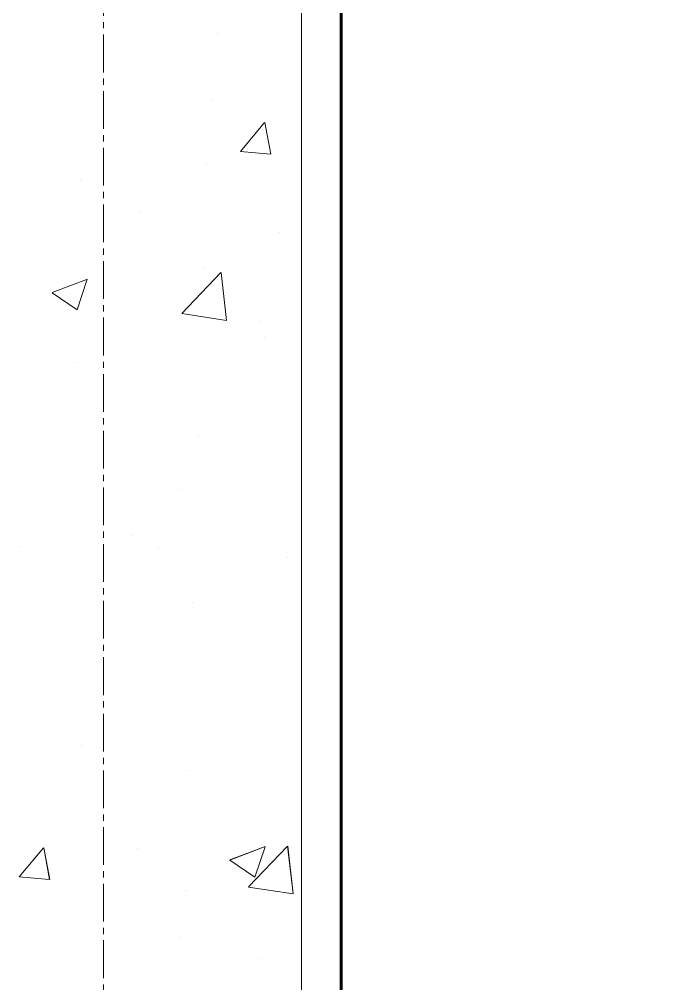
# Model space of a CAD drawing. Header units: millimetres. Extents: x 470010 to 1231400, y -134005 to 421770.
# Drawn here: x 672831 to 673152, y -59278.3 to -58791.5 of the extents above; entities that cross this region are included whole.
import ezdxf
from ezdxf.enums import TextEntityAlignment as Align

# ---------------------------------------------------------------- set-up
doc = ezdxf.new("R2010")
doc.units = ezdxf.units.MM
doc.linetypes.add('CENTER2', pattern=[28.575, 19.05, -3.175, 3.175, -3.175])
doc.layers.get('Defpoints').update_dxf_attribs({"color": 140})
for name, color, linetype, lineweight in [('0) шп потолок', 3, 'Continuous', 60), ('АР_Стены ПЕНОблок', 52, 'Continuous', 20), ('АР_Штриховка', 8, 'Continuous', 0)]:
    doc.layers.add(name, color=color, linetype=linetype, lineweight=lineweight)
doc.layers.add('РД_Оси_100', color=7, linetype='Continuous', lineweight=0, true_color=0x525252)
doc.styles.add('style1', font='ARIALN.TTF')

# ---------------------------------------------------------------- blocks, each defined once
blk = doc.blocks.new('СОШ_2200_АР_ОСИ_М100_28.05.24')
at = {"layer": 'РД_Оси_100', "color": 251, "linetype": 'CENTER2', "true_color": 0x636466}
blk.add_line((0, -6155), (0, 139938.679), dxfattribs=at)
blk = doc.blocks.new('A$C9108343f')
at = {"layer": '0) шп потолок'}
blk.add_lwpolyline([(13624.96, 33565), (7274.96, 33565), (7274.96, 42655), (14854.96, 42655), (14854.96, 33985)], dxfattribs=at)
at = {"layer": 'АР_Стены ПЕНОблок', "color": 18, "linetype": 'Continuous', "lineweight": 20, "true_color": 0x000000}
blk.add_line((7254.96, 21355), (7254.96, 97555), dxfattribs=at)
at = {"layer": 'АР_Штриховка', "color": 18, "linetype": 'Continuous', "lineweight": 0, "true_color": 0x000000}
for p, q in [((7212.39, 41567.72), (7212.39, 41567.72)), ((7209.25, 41533.85), (7209.25, 41533.85)), ((7224.06, 41508.02), (7236.3, 41522.61)), ((7239.42, 41506.72), (7236.48, 41522.64)), ((7224.06, 41508.01), (7239.24, 41506.68)), ((7206.96, 41501.8), (7206.96, 41501.8)), ((7143.38, 41493.43), (7143.38, 41493.43)), ((7172.93, 41477.91), (7172.93, 41477.91)), ((7243.89, 41467), (7243.89, 41467)), ((7194.45, 41426.27), (7214.23, 41446.89)), ((7206.16, 41449.3), (7206.16, 41449.3)), ((7217.09, 41422.77), (7214.28, 41446.89)), ((7129, 41436.82), (7146.78, 41443.65)), ((7141.58, 41428.16), (7146.73, 41443.51)), ((7128.94, 41436.69), (7141.57, 41428.17)), ((7194.48, 41426.19), (7217.07, 41422.68)), ((7233.79, 41422.14), (7233.79, 41422.14)), ((7236.34, 41414.28), (7236.34, 41414.28)), ((7140.14, 41401.62), (7140.14, 41401.62)), ((7203.07, 41364.74), (7203.07, 41364.74)), ((7194.43, 41337.21), (7194.43, 41337.21)), ((7169.52, 41314.1), (7169.52, 41314.1)), ((7112.39, 41308.82), (7112.39, 41308.82)), ((7182.66, 41307.83), (7182.66, 41307.83)), ((7247.98, 41303.09), (7247.98, 41303.09)), ((7199.98, 41280.19), (7199.98, 41280.19)), ((7143.9, 41208.1), (7143.9, 41208.1)), ((7196.89, 41195.63), (7196.89, 41195.63)), ((7228.12, 41136.8), (7247.91, 41157.42)), ((7250.76, 41133.3), (7247.96, 41157.42)), ((7112.36, 41141.84), (7124.61, 41156.44)), ((7127.72, 41140.54), (7124.78, 41156.46)), ((7172.18, 41156.27), (7172.18, 41156.27)), ((7218.81, 41150.37), (7236.59, 41157.19)), ((7231.39, 41141.71), (7236.54, 41157.06)), ((7218.75, 41150.24), (7231.38, 41141.71)), ((7112.36, 41141.84), (7127.54, 41140.51)), ((7196.3, 41134.86), (7196.3, 41134.86)), ((7228.16, 41136.72), (7250.75, 41133.22)), ((7193.8, 41111.08), (7193.8, 41111.08)), ((7233.04, 41100.5), (7233.04, 41100.5))]:
    blk.add_line(p, q, dxfattribs=at)
at = {"layer": 'РД_Оси_100'}
blk.add_blockref('СОШ_2200_АР_ОСИ_М100_28.05.24', (7154.96, 6755), dxfattribs=at)
at = {"layer": 'Defpoints', "color": 18, "true_color": 0x000000, "style": 'style1'}
for p in [(143949.34, 316089.12), (143974.98, 281639.5), (143890.4, 273244.71), (143839.99, 264276.81), (143967.75, 254892.38), (12251.96, 104178.14), (12382.58, 96023.14)]:
    blk.add_attdef('АР-ПОМЕЩЕНИЕ:НАИМЕНОВАНИЕ', text='', height=100, dxfattribs=at).set_placement(p, align=Align.MIDDLE)
at = {"layer": 'Defpoints', "color": 18, "true_color": 0x000000, "style": 'style1', "flags": 8}
for p in [(143951.3, 279099.09), (143848.34, 269251.11), (143875.33, 260094.25), (144049.74, 250824.7), (163419.28, 238153.36), (155897.46, 237965.97), (183037.2, 237965.97), (143342.94, 237876.19)]:
    blk.add_attdef('АР-ПОМЕЩЕНИЕ:НАИМЕНОВАНИЕ', text='', height=100, dxfattribs=at).set_placement(p, align=Align.MIDDLE)

msp = doc.modelspace()

# ---------------------------------------------------------------- linework, layer by layer
at = {"layer": '0) шп потолок'}
msp.add_lwpolyline([(679343.57, -66801.242), (672993.57, -66801.242), (672993.57, -57711.242), (680573.57, -57711.242), (680573.57, -66381.242)], dxfattribs=at)
at = {"layer": 'АР_Стены ПЕНОблок', "color": 18, "linetype": 'Continuous', "lineweight": 20, "true_color": 0x000000}
msp.add_line((672973.57, -79011.242), (672973.57, -2811.242), dxfattribs=at)
at = {"layer": 'АР_Штриховка', "color": 18, "linetype": 'Continuous', "lineweight": 0, "true_color": 0x000000}
for p, q in [((672942.672, -58858.225), (672954.917, -58843.632)), ((672958.028, -58859.525), (672955.091, -58843.604)), ((672942.671, -58858.229), (672957.854, -58859.557)), ((672913.059, -58939.974), (672932.843, -58919.355)), ((672935.7, -58943.471), (672932.894, -58919.349)), ((672847.608, -58929.422), (672865.393, -58922.595)), ((672860.195, -58938.079), (672865.345, -58922.73)), ((672847.548, -58929.554), (672860.183, -58938.076)), ((672913.097, -58940.054), (672935.687, -58943.558)), ((672937.42, -59215.875), (672955.205, -59209.048)), ((672946.734, -59229.442), (672966.517, -59208.824)), ((672950.007, -59224.533), (672955.157, -59209.184)), ((672969.375, -59232.94), (672966.569, -59208.818)), ((672830.974, -59224.399), (672843.219, -59209.806)), ((672846.329, -59225.7), (672843.392, -59209.779)), ((672937.361, -59216.007), (672949.995, -59224.529)), ((672830.974, -59224.404), (672846.156, -59225.732)), ((672946.772, -59229.523), (672969.361, -59233.026))]:
    msp.add_line(p, q, dxfattribs=at)

# ---------------------------------------------------------------- block references
msp.add_blockref('A$C9108343f', (665718.612, -100366.242))
at = {"layer": 'РД_Оси_100'}
msp.add_blockref('СОШ_2200_АР_ОСИ_М100_28.05.24', (672873.57, -93611.242), dxfattribs=at)

doc.saveas('drawing.dxf')
